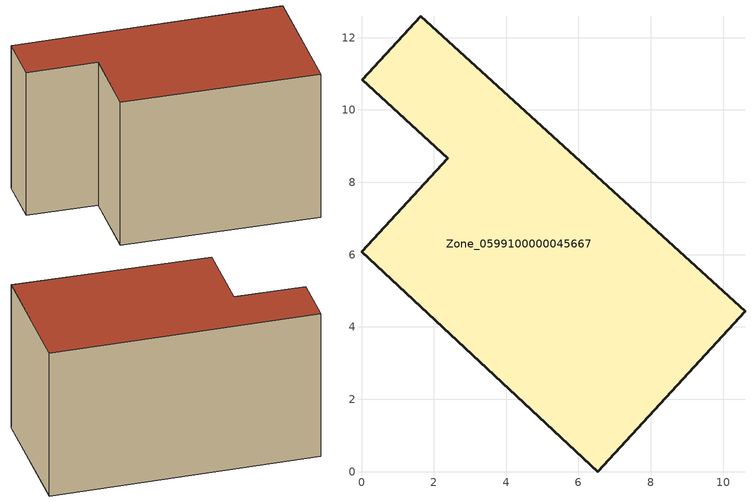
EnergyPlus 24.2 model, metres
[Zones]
Zone_0599100000045667
 floor ground (C_G): 10.6,4.44 6.53,0 0,6.08 2.38,8.67 0.02,10.83 1.63,12.59 z0
 wall outside (C_F): 6.53,0 10.6,4.44 1.63,12.59 0.02,10.83 2.38,8.67 0,6.08 6.53,0 z0:7.11
 roof outside (C_R): 0,6.08 6.53,0 10.6,4.44 1.63,12.59 0.02,10.83 2.38,8.67 z7.11
[BUILDING]
Pand.0599100000045667: North Axis=0; Terrain=City; Loads Convergence Tolerance Value=0.04; Temperature Convergence Tolerance Value=0.4; Solar Distribution=FullExterior; Maximum Number of Warmup Days=25; Minimum Number of Warmup Days=1
[Site:Location]
Rotterdam.The.Hague.AP_ZH_NLD Design_Conditions: Latitude=51.96; Longitude=4.45; Time Zone=1; Elevation=-4.5
[SITE:GROUNDTEMPERATURE:BUILDINGSURFACE]
18, 18, 18, 18, 18, 18, 18, 18, 18, 18, 18, 18
[MATERIAL] Thermal Absorptance=0.9; Solar Absorptance=0.7; Visible Absorptance=0.7
Name | Roughness | Thickness | Conductivity | Density | Specific Heat
G.TI.1975-1991 | MediumSmooth | 0.15 | 0.288461 | 540 | 1210
F.TI.1975-1991 | Rough | 0.3 | 0.230769 | 1920 | 840
R.TI.1975-1991 | MediumRough | 0.2 | 0.153846 | 1500 | 1000
[CONSTRUCTION]
C_G: G.TI.1975-1991
C_F: F.TI.1975-1991
C_R: R.TI.1975-1991
[ZONE]
Zone_0599100000045667: Type=1; Multiplier=1; Ceiling Height=Autocalculate; Volume=Autocalculate; Floor Area=autocalculate; Part of Total Floor Area=Yes
[ZONEINFILTRATION:DESIGNFLOWRATE]
Infil_Zone_0599100000045667: Zone or ZoneList or Space or SpaceList=Zone_0599100000045667; Schedule=AlwaysOn; Design Flow Rate Calculation Method=Flow/Area; Flow Rate per Floor Area=0.003; Constant Term Coefficient=1; Temperature Term Coefficient=0; Velocity Term Coefficient=0; Velocity Squared Term Coefficient=0
[HVACTEMPLATE:ZONE:IDEALLOADSAIRSYSTEM]
Zone_0599100000045667: Maximum Heating Supply Air Temperature=50; Minimum Cooling Supply Air Temperature=13; Maximum Heating Supply Air Humidity Ratio=0.0156; Minimum Cooling Supply Air Humidity Ratio=0.0077; Heating Limit=NoLimit; Cooling Limit=NoLimit; Dehumidification Control Type=ConstantSensibleHeatRatio; Cooling Sensible Heat Ratio=0.7; Dehumidification Setpoint=60; Humidification Control Type=None; Humidification Setpoint=30; Outdoor Air Method=None; Outdoor Air Flow Rate per Person=0.00944; Outdoor Air Flow Rate per Zone Floor Area=0; Outdoor Air Flow Rate per Zone=0; Demand Controlled Ventilation Type=None; Outdoor Air Economizer Type=NoEconomizer; Heat Recovery Type=None; Sensible Heat Recovery Effectiveness=0.7; Latent Heat Recovery Effectiveness=0.65
[ZONECONTROL:THERMOSTAT]
ThermostatControl_Zone_0599100000045667: Zone or ZoneList=Zone_0599100000045667; Control Type Schedule=DualSetpointControlType; Control 1=Thermostat_Zone_0599100000045667; Temperature Difference Between Cutout And Setpoint=0
[THERMOSTATSETPOINT:DUALSETPOINT]
Thermostat_Zone_0599100000045667: Heating Setpoint Temperature Schedule=HeatingSetpoint_Zone_0599100000045667; Cooling Setpoint Temperature Schedule=CoolingSetpoint_Zone_0599100000045667
[SCHEDULE:COMPACT]
HeatingSetpoint_Zone_0599100000045667: Through: 12/31, For: AllDays, Until: 24:00, 21
CoolingSetpoint_Zone_0599100000045667: Through: 12/31, For: AllDays, Until: 24:00, 24
DualSetpointControlType: Through: 12/31, For: AllDays, Until: 24:00, 4
AlwaysOn: Through: 12/31, For: AllDays, Until: 24:00, 1
